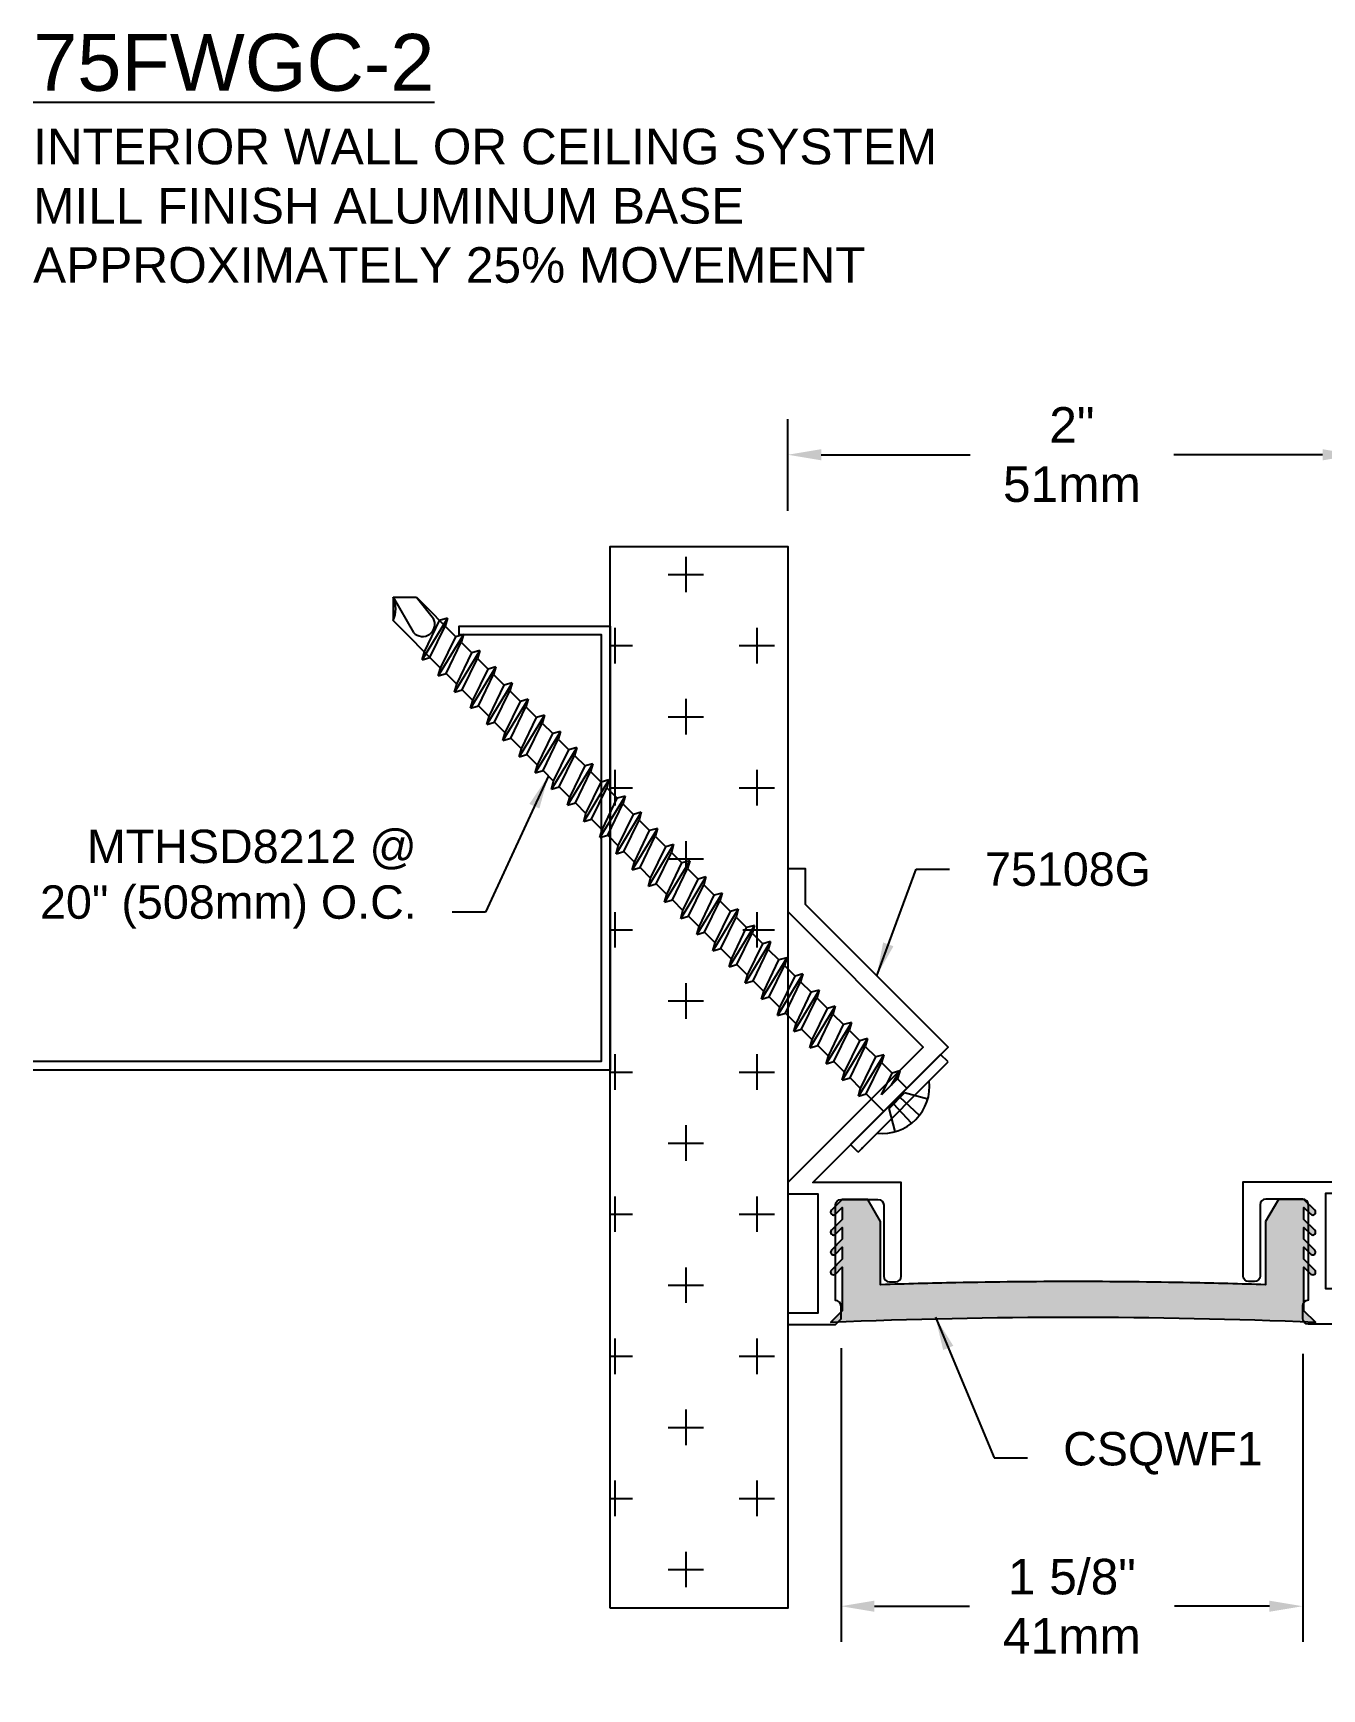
# Model space of a CAD drawing. Header units: inches. Extents: x -1.48 to 6.69, y 1.83 to 7.65.
# Drawn here: x -1.48 to 3.05, y 1.83 to 7.65 of the extents above; entities that cross this region are included whole.
import ezdxf

# ---------------------------------------------------------------- set-up
doc = ezdxf.new("R2010")
doc.units = ezdxf.units.IN
doc.header["$MEASUREMENT"] = 0
doc.linetypes.add('HIDDEN2', pattern=[0.1875, 0.125, -0.0625])
for name, color, linetype in [('Anchors', 4, 'Continuous'), ('Conditions', 1, 'Continuous'), ('Dimensions', 3, 'Continuous'), ('Fillers', 2, 'Continuous'), ('Metals', 7, 'Continuous'), ('Text', 2, 'Continuous')]:
    doc.layers.add(name, color=color, linetype=linetype)
doc.styles.add('arial', font='arial.ttf')
doc.dimstyles.new('ARIAL', dxfattribs={"dimtxt": 0.125, "dimasz": 0.1175, "dimexe": 0.125, "dimexo": 0.125, "dimgap": 0.125, "dimtad": 0, "dimtih": 1, "dimtoh": 1, "dimdec": 4, "dimzin": 0, "dimdsep": 46, "dimlunit": 4, "dimtxsty": 'arial', "dimcen": 0.09, "dimadec": 0, "dimazin": 0, "dimtfac": 1, "dimtdec": 4, "dimtofl": 0, "dimtmove": 0, "dimatfit": 3, "dimfxl": 0, "dimfrac": 2, "dimtolj": 1, "dimtzin": 0, "dimarcsym": 0})

# ---------------------------------------------------------------- blocks, each defined once
blk = doc.blocks.new('75104G')
blk.add_lwpolyline([(0.6422602981939534, 0.3213716220075042, -0.4136246295348929), (0.6112603608878402, 0.2904339679588404), (0.4742155642226038, 0.2904339679588475, -0.4142135623730951), (0.4542155642226078, 0.3104339679588435), (0.4542155642226078, 0.3554339679588523, -0.4142135623726788), (0.4742155642226038, 0.3754339679588554), (0.4742155642225967, 0.7104339679588421, 0.4142135623730951), (0.4542155642226007, 0.7304339679588381), (0.3242155642226123, 0.7304339679588452, 0.4142135623730991), (0.3042155642226163, 0.7104339679588421), (0.3042155642226163, 0.4604339679588492, -0.4142135623730951), (0.2842155642226132, 0.4404339679588531), (0.2642155642226172, 0.4404339679588531, -0.4142135623730951), (0.244215564222614, 0.4604339679588492), (0.244215564222614, 0.7904339679588546), (0.6417155663080649, 0.790433967958819), (0.6417155663080649, 0.7504339679588199), (0.534215564222599, 0.7504339679588199), (0.534215564222599, 0.4154339679588475), (1.705260360887841, 0.4154339679588475), (1.705260360887841, 0.4145151777078979, -0.4051336089596326), (1.676193213927256, 0.3845296847953747), (1.66940283121604, 0.3843184350030384), (1.659699854204725, 0.3940214120143679), (1.649373770196156, 0.383695328005814), (1.609402831216052, 0.3824518262890138), (1.599699854204722, 0.3921548033003504), (1.589373770196168, 0.3818287192917964), (1.549402831216049, 0.3805852175749962), (1.53969985420472, 0.3902881945863257), (1.529373770196166, 0.3799621105777717), (1.489402831216047, 0.3787186088609786), (1.479699854204718, 0.3884215858723081), (1.469373770196164, 0.3780955018637542), (1.429402831216059, 0.3768520001469611), (1.41969985420473, 0.3865549771582906), (1.409373770196162, 0.3762288931497366), (1.369402831216057, 0.3749853914329364), (1.359699854204727, 0.384688368444273), (1.349373770196173, 0.3743622844357191), (1.309402831216055, 0.3731187827189189), (1.299699854204725, 0.3828217597302483), (1.289373770196171, 0.3724956757216944), (1.249402831216052, 0.3712521740049013), (1.239699854204723, 0.3809551510162308), (1.229373770196169, 0.3706290670076768), (1.179699854204735, 0.3690837042668562), (1.199699854204731, 0.3897155832422357), (1.099699854204736, 0.3866045687188731), (1.119699854204718, 0.3672170955528387), (1.05969985420473, 0.3653504868388211), (1.079699854204726, 0.3859823658142005), (0.9796998542047319, 0.3828713512908308), (0.9996998542047137, 0.3634838781247964), (0.9396998542047257, 0.3616172694107789), (0.9596998542047075, 0.3822491483861583), (0.8596998542047274, 0.3791381338627957), (0.8796998542047092, 0.3597506606967613), (0.8196998542047211, 0.3578840519827367), (0.8396998542047172, 0.3785159309581232), (0.7396998542047228, 0.3754049164347535), (0.7596998542047046, 0.3560174432687191), (0.6996998542047024, 0.3541508345547015), (0.7196998542046984, 0.374782713530081), (0.6196998542047041, 0.3716716990067113), (0.6396998542047001, 0.352284225840684, 0.9205922138407389)], format="xyb", close=True)
blk = doc.blocks.new('*D1')
at = {"layer": 'Defpoints', "color": 0}
for p in [(1.171782347277315, 6.168464674560077), (3.171782347277315, 5.891383064193008), (1.171782347277315, 5.845698787269306)]:
    blk.add_point(p, dxfattribs=at)
at = {"layer": 'Dimensions', "color": 0, "lineweight": -2}
for p, q in [((1.171782347277315, 5.970698787269306), (1.171782347277315, 6.293464674560077)), ((3.171782347277315, 6.016383064193008), (3.171782347277315, 6.293464674560077)), ((1.289282347277315, 6.168464674560077), (1.813451856144982, 6.168464674560077)), ((3.054282347277315, 6.168464674560077), (2.530112838409647, 6.168464674560077))]:
    blk.add_line(p, q, dxfattribs=at)
at = {"layer": 'Dimensions', "color": 0}
for points in [[(1.289282347277315, 6.188048007893411), (1.289282347277315, 6.148881341226744), (1.171782347277315, 6.168464674560077)], [(3.054282347277315, 6.188048007893411), (3.054282347277315, 6.148881341226744), (3.171782347277315, 6.168464674560077)]]:
    blk.add_solid(points, dxfattribs=at)
at = {"layer": 'Dimensions', "color": 0, "insert": (2.171782347277315, 6.168464674560077), "char_height": 0.125, "attachment_point": 5, "style": 'arial'}
blk.add_mtext('\\A1;2"\\P51mm', dxfattribs=at)
blk = doc.blocks.new('*D3')
at = {"layer": 'Defpoints', "color": 0}
for p in [(1.359282347277318, 3.151108121617984), (2.984282345191858, 3.130133064193004), (1.359282347277318, 2.117747338343207)]:
    blk.add_point(p, dxfattribs=at)
at = {"layer": 'Dimensions', "color": 0, "lineweight": -2}
for p, q in [((1.359282347277318, 3.026108121617984), (1.359282347277318, 1.992747338343207)), ((2.984282345191858, 3.005133064193004), (2.984282345191858, 1.992747338343207)), ((1.476782347277318, 2.117747338343207), (1.810936507216853, 2.117747338343207)), ((2.866782345191858, 2.117747338343207), (2.532628185252324, 2.117747338343207))]:
    blk.add_line(p, q, dxfattribs=at)
at = {"layer": 'Dimensions', "color": 0}
for points in [[(1.476782347277318, 2.137330671676541), (1.476782347277318, 2.098164005009874), (1.359282347277318, 2.117747338343207)], [(2.866782345191858, 2.137330671676541), (2.866782345191858, 2.098164005009874), (2.984282345191858, 2.117747338343207)]]:
    blk.add_solid(points, dxfattribs=at)
at = {"layer": 'Dimensions', "color": 0, "insert": (2.171782346234588, 2.117747338343207), "char_height": 0.125, "attachment_point": 5, "style": 'arial'}
blk.add_mtext('\\A1;1 5/8"\\P41mm', dxfattribs=at)
blk = doc.blocks.new('75108G')
blk.add_lwpolyline([(0.1675000000000111, 0.4200000000000017, -0.414213562373095), (0.1875000000000071, 0.4399999999999977), (0.3175000000000026, 0.4399999999999977, -0.414213562373095), (0.3374999999999986, 0.4200000000000017), (0.3374999999999986, 0.1700000000000088, 0.414213562373095), (0.3574999999999946, 0.1500000000000057), (0.3795000000000002, 0.1500000000000057, 0.414213562373095), (0.3994999999999962, 0.1700000000000088), (0.3994999999999962, 0.5000000000000142), (0.08768124086714124, 0.4999999999999858), (0.563957214129907, 0.9762759732627515), (0.06200000000000472, 1.478233187392661), (0.06200000000000472, 1.602996637293444), (0, 1.602996637293444), (0, 1.452551946525531), (0.4762759732627799, 0.9762759732627515), (0, 0.4999999999999716), (0, 0.4599999999999795), (0.1055000000000135, 0.4599999999999795), (0.1055000000000135, 0.03999999999999915), (0, 0.03999999999999915), (0, 0), (0.167500000000004, 0), (0.1680000000000064, 0), (0.1875000000000071, 0.02000000000000313), (0.1875000000000071, 0.06500000000001194, 0.4142135623726788), (0.1675000000000111, 0.08500000000000796)], format="xyb", close=True)
blk = doc.blocks.new('MTHSD8212')
at = {"linetype": 'HIDDEN2'}
for p, q in [((-0.08069828359916187, 0.07903498743606008), (-0.03820520000000016, 0.005999999999999339)), ((-0.01924432736121062, 0.09887933178470387), (-0.01594512279393356, 0.005999999999999339)), ((0.0192443273612124, 0.09887933178470387), (0.01594512279393356, 0.005999999999999339)), ((0.08069828359916187, 0.07903498743606008), (0.03820520000000016, 0.005999999999999339)), ((0.03820520000000016, 0.005999999999999339), (-0.03820520000000016, 0.005999999999999339))]:
    blk.add_line(p, q, dxfattribs=at)
for p, q in [((-0.2240000000000002, 0.03749999999999964), (-0.2240000000000002, 0)), ((0.2240000000000002, 0.03750000000000053), (-0.2240000000000002, 0.03750000000000053)), ((-0.2240000000000002, 0), (0.2240000000000002, 0)), ((-0.05638334697859726, -0.04668305602962075), (-0.05638334697859815, 0)), ((0.05943134486735957, -0.08689623432419413), (0.05943134486735602, 8.881784197001252e-16)), ((0.2240000000000002, 0.03750000000000053), (0.2240000000000002, 0)), ((-0.08147600105561992, -0.06057333121475317), (-0.02413694509138864, -0.04668305602961897)), ((-0.08147600105561992, -0.06057333121475228), (-0.05638334697859992, -0.04668305602962075)), ((-0.05638334697859815, -0.04668305602962075), (0.02362514816882033, -0.0466830560296172)), ((0.02362514816882033, -0.0466830560296172), (-0.05638334697859992, -0.07446360639988558)), ((-0.08147600105561992, -0.06057333121475317), (-0.05638334697859992, -0.07446360639988558)), ((-0.08147600105561903, -0.1409996878039008), (0.08452399894437956, -0.1007865095093265)), ((-0.05638334697859726, -0.1271094126187675), (-0.05638334697859726, -0.07446360639988558)), ((0.05943134486735957, -0.08689623432419413), (-0.05638334697859904, -0.1271094126187684)), ((0.05943134486735957, -0.114676784694459), (-0.05638334697859904, -0.1548899629890332)), ((0.08452399894437956, -0.1007865095093265), (0.05943134486735957, -0.08689623432419413)), ((0.08452399894437956, -0.1007865095093274), (0.05943134486735957, -0.114676784694459)), ((0.05943134486736046, -0.1673225909133418), (0.05943134486736046, -0.114676784694459)), ((-0.08147600105561903, -0.1409996878039008), (-0.05638334697859904, -0.1271094126187684)), ((-0.08147600105561903, -0.1409996878039008), (-0.05638334697859904, -0.1548899629890332)), ((-0.05638334697859726, -0.2075357692079161), (-0.05638334697859637, -0.1548899629890323)), ((0.05943134486736046, -0.1673225909133427), (-0.05638334697859815, -0.2075357692079161)), ((0.08452399894438045, -0.1812128660984742), (0.05943134486736046, -0.1673225909133427)), ((-0.08147600105561814, -0.2214260443930485), (0.08452399894438045, -0.1812128660984742)), ((-0.08147600105561814, -0.2214260443930476), (-0.05638334697859815, -0.2075357692079161)), ((-0.08147600105561814, -0.2214260443930485), (-0.05638334697859815, -0.2353163195781809)), ((0.05943134486736046, -0.1951031412836075), (-0.05638334697859815, -0.2353163195781809)), ((0.08452399894438045, -0.1812128660984742), (0.05943134486736046, -0.1951031412836075)), ((0.05943134486736135, -0.2477489475024894), (0.05943134486736135, -0.1951031412836066)), ((-0.08147600105561725, -0.3018524009821961), (0.08452399894438134, -0.2616392226876219)), ((-0.08147600105561725, -0.3018524009821961), (-0.05638334697859726, -0.2879621257970637)), ((-0.05638334697859726, -0.2879621257970637), (-0.05638334697859815, -0.2353163195781809)), ((0.05943134486736135, -0.2477489475024894), (-0.05638334697859726, -0.2879621257970637)), ((0.05943134486736135, -0.2755294978727543), (-0.05638334697859726, -0.3157426761673285)), ((0.08452399894438134, -0.2616392226876219), (0.05943134486736135, -0.2477489475024894)), ((0.08452399894438134, -0.2616392226876227), (0.05943134486736135, -0.2755294978727543)), ((0.05943134486736223, -0.3281753040916371), (0.05943134486736223, -0.2755294978727543)), ((-0.08147600105561725, -0.3018524009821961), (-0.05638334697859726, -0.3157426761673285)), ((-0.08147600105561636, -0.3822787575713438), (0.08452399894438223, -0.3420655792767695)), ((-0.05638334697859726, -0.3683884823862114), (-0.05638334697859637, -0.3157426761673285)), ((0.05943134486736223, -0.328175304091638), (-0.05638334697859637, -0.3683884823862114)), ((0.08452399894438223, -0.3420655792767695), (0.05943134486736223, -0.328175304091638)), ((0.08452399894438223, -0.3420655792767695), (0.05943134486736223, -0.3559558544619028)), ((-0.08147600105561636, -0.3822787575713429), (-0.05638334697859637, -0.3683884823862114)), ((-0.08147600105561636, -0.3822787575713438), (-0.05638334697859637, -0.3961690327564762)), ((0.05943134486736223, -0.3559558544619028), (-0.05638334697859637, -0.3961690327564762)), ((-0.05638334697859637, -0.4488148389753581), (-0.05638334697859637, -0.3961690327564762)), ((0.05943134486736312, -0.4086016606807847), (0.05943134486736312, -0.3559558544619019)), ((-0.08147600105561548, -0.4627051141604914), (0.08452399894438312, -0.4224919358659172)), ((-0.08147600105561548, -0.4627051141604914), (-0.05638334697859548, -0.448814838975359)), ((-0.08147600105561548, -0.4627051141604914), (-0.05638334697859548, -0.4765953893456238)), ((0.05943134486736312, -0.4086016606807847), (-0.05638334697859548, -0.448814838975359)), ((0.05943134486736312, -0.4363822110510496), (-0.05638334697859548, -0.4765953893456238)), ((0.08452399894438312, -0.4224919358659172), (0.05943134486736312, -0.4086016606807847)), ((0.08452399894438312, -0.422491935865918), (0.05943134486736312, -0.4363822110510496)), ((0.05943134486736401, -0.4890280172699324), (0.05943134486736401, -0.4363822110510496)), ((-0.08147600105561459, -0.5431314707496391), (0.084523998944384, -0.5029182924550648)), ((-0.05638334697859548, -0.5292411955645067), (-0.05638334697859548, -0.4765953893456238)), ((0.05943134486736401, -0.4890280172699333), (-0.0563833469785946, -0.5292411955645067)), ((0.05943134486736401, -0.5168085676401981), (-0.0563833469785946, -0.5570217459347715)), ((0.084523998944384, -0.5029182924550648), (0.05943134486736401, -0.4890280172699333)), ((0.084523998944384, -0.5029182924550648), (0.05943134486736401, -0.5168085676401981)), ((0.0594313448673649, -0.56945437385908), (0.0594313448673649, -0.5168085676401972)), ((-0.08147600105561459, -0.5431314707496382), (-0.0563833469785946, -0.5292411955645067)), ((-0.08147600105561459, -0.5431314707496391), (-0.0563833469785946, -0.5570217459347715)), ((-0.0563833469785946, -0.6096675521536534), (-0.0563833469785946, -0.5570217459347715)), ((0.0594313448673649, -0.56945437385908), (-0.05638334697859371, -0.6096675521536543)), ((0.08452399894438489, -0.5833446490442125), (0.0594313448673649, -0.56945437385908)), ((-0.0814760010556137, -0.6235578273387867), (0.08452399894438489, -0.5833446490442125)), ((-0.0814760010556137, -0.6235578273387867), (-0.05638334697859371, -0.6096675521536543)), ((-0.0814760010556137, -0.6235578273387867), (-0.05638334697859371, -0.6374481025239191)), ((0.0594313448673649, -0.5972349242293449), (-0.05638334697859371, -0.6374481025239191)), ((-0.05638334697859371, -0.690093908742802), (-0.05638334697859371, -0.6374481025239191)), ((0.08452399894438489, -0.5833446490442133), (0.0594313448673649, -0.5972349242293449)), ((0.05943134486736579, -0.6498807304482277), (0.05943134486736579, -0.5972349242293449)), ((-0.08147600105561281, -0.7039841839279344), (0.08452399894438578, -0.6637710056333601)), ((-0.08147600105561281, -0.7039841839279335), (-0.05638334697859282, -0.690093908742802)), ((0.05943134486736579, -0.6498807304482286), (-0.05638334697859282, -0.690093908742802)), ((0.05943134486736579, -0.6776612808184934), (-0.05638334697859282, -0.7178744591130668)), ((0.08452399894438578, -0.6637710056333601), (0.05943134486736579, -0.6498807304482286)), ((0.08452399894438578, -0.6637710056333601), (0.05943134486736579, -0.6776612808184934)), ((0.05943134486736668, -0.7303070870373753), (0.05943134486736668, -0.6776612808184925)), ((-0.08147600105561281, -0.7039841839279344), (-0.05638334697859282, -0.7178744591130668)), ((-0.08147600105561192, -0.784410540517082), (0.08452399894438667, -0.7441973622225078)), ((-0.05638334697859282, -0.7705202653319487), (-0.05638334697859282, -0.7178744591130668)), ((0.05943134486736668, -0.7303070870373753), (-0.05638334697859193, -0.7705202653319496)), ((0.08452399894438667, -0.7441973622225078), (0.05943134486736668, -0.7303070870373753)), ((0.08452399894438667, -0.7441973622225087), (0.05943134486736668, -0.7580876374076402)), ((-0.08147600105561192, -0.784410540517082), (-0.05638334697859193, -0.7705202653319496)), ((-0.08147600105561192, -0.784410540517082), (-0.05638334697859193, -0.7983008157022145)), ((0.05943134486736668, -0.7580876374076402), (-0.05638334697859193, -0.7983008157022145)), ((-0.05638334697859193, -0.8509466219210973), (-0.05638334697859193, -0.7983008157022145)), ((0.05943134486736756, -0.8107334436265239), (-0.05638334697859104, -0.8509466219210973)), ((0.05943134486736756, -0.810733443626523), (0.05943134486736756, -0.7580876374076402)), ((0.08452399894438756, -0.8246237188116554), (0.05943134486736756, -0.8107334436265239)), ((-0.08147600105561104, -0.8648368971062297), (0.08452399894438756, -0.8246237188116554)), ((-0.08147600105561104, -0.8648368971062288), (-0.05638334697859104, -0.8509466219210973)), ((-0.08147600105561104, -0.8648368971062297), (-0.05638334697859104, -0.8787271722913621)), ((0.05943134486736756, -0.8385139939967887), (-0.05638334697859104, -0.8787271722913621)), ((0.08452399894438756, -0.8246237188116554), (0.05943134486736756, -0.8385139939967887)), ((0.05943134486736845, -0.8911598002156706), (0.05943134486736845, -0.8385139939967878)), ((-0.08147600105561104, -0.9452632536953773), (0.08452399894438756, -0.9050500754008031)), ((-0.08147600105561104, -0.9452632536953764), (-0.05638334697859104, -0.931372978510244)), ((-0.05638334697859104, -0.931372978510244), (-0.05638334697859104, -0.8787271722913621)), ((0.05943134486736756, -0.8911598002156706), (-0.05638334697859104, -0.931372978510244)), ((0.05943134486736756, -0.9189403505859355), (-0.05638334697859104, -0.9591535288805089)), ((0.08452399894438756, -0.9050500754008031), (0.05943134486736756, -0.8911598002156706)), ((0.08452399894438756, -0.9050500754008031), (0.05943134486736756, -0.9189403505859355)), ((0.05943134486736845, -0.9715861568048174), (0.05943134486736845, -0.9189403505859355)), ((-0.08147600105561104, -0.9452632536953773), (-0.05638334697859104, -0.9591535288805089)), ((-0.08147600105561104, -1.025689610284524), (0.08452399894438756, -0.9854764319899507)), ((-0.05638334697859104, -1.011799335099392), (-0.05638334697859104, -0.9591535288805089)), ((0.05943134486736756, -0.9715861568048183), (-0.05638334697859104, -1.011799335099392)), ((0.08452399894438756, -0.9854764319899507), (0.05943134486736756, -0.9715861568048183)), ((0.08452399894438756, -0.9854764319899507), (0.05943134486736756, -0.9993667071750831)), ((-0.08147600105561104, -1.025689610284524), (-0.05638334697859104, -1.011799335099392)), ((-0.08147600105561104, -1.025689610284524), (-0.05638334697859104, -1.039579885469657)), ((0.05943134486736756, -0.9993667071750831), (-0.05638334697859104, -1.039579885469657)), ((-0.05638334697859104, -1.092225691688539), (-0.05638334697859104, -1.039579885469657)), ((0.05943134486736845, -1.052012513393965), (0.05943134486736845, -0.9993667071750822)), ((-0.08147600105561104, -1.106115966873672), (0.08452399894438756, -1.065902788579097)), ((-0.08147600105561104, -1.106115966873671), (-0.05638334697859104, -1.092225691688539)), ((-0.08147600105561104, -1.106115966873672), (-0.05638334697859104, -1.120006242058804)), ((0.05943134486736756, -1.052012513393966), (-0.05638334697859104, -1.092225691688539)), ((0.05943134486736756, -1.07979306376423), (-0.05638334697859104, -1.120006242058804)), ((0.08452399894438756, -1.065902788579097), (0.05943134486736756, -1.052012513393966)), ((0.08452399894438756, -1.065902788579098), (0.05943134486736756, -1.07979306376423)), ((0.05943134486736845, -1.132438869983113), (0.05943134486736845, -1.07979306376423)), ((-0.08147600105561104, -1.186542323462819), (0.08452399894438756, -1.146329145168245)), ((-0.05638334697859104, -1.172652048277686), (-0.05638334697859104, -1.120006242058804)), ((0.05943134486736756, -1.132438869983113), (-0.05638334697859104, -1.172652048277686)), ((0.05943134486736756, -1.160219420353378), (-0.05638334697859104, -1.200432598647951)), ((0.08452399894438756, -1.146329145168245), (0.05943134486736756, -1.132438869983113)), ((0.08452399894438756, -1.146329145168245), (0.05943134486736756, -1.160219420353378)), ((0.05943134486736845, -1.212865226572259), (0.05943134486736845, -1.160219420353378)), ((-0.08147600105561104, -1.186542323462819), (-0.05638334697859104, -1.172652048277686)), ((-0.08147600105561104, -1.186542323462819), (-0.05638334697859104, -1.200432598647951)), ((-0.05638334697859104, -1.253078404866834), (-0.05638334697859104, -1.200432598647951)), ((0.05943134486736756, -1.21286522657226), (-0.05638334697859104, -1.253078404866834)), ((0.08452399894438756, -1.226755501757393), (0.05943134486736756, -1.21286522657226)), ((-0.08147600105561104, -1.266968680051966), (0.08452399894438756, -1.226755501757393)), ((-0.08147600105561104, -1.266968680051966), (-0.05638334697859104, -1.253078404866834)), ((-0.08147600105561104, -1.266968680051966), (-0.05638334697859104, -1.280858955237099)), ((0.05943134486736756, -1.240645776942525), (-0.05638334697859104, -1.280858955237099)), ((-0.05638334697859104, -1.333504761455981), (-0.05638334697859104, -1.280858955237099)), ((0.08452399894438756, -1.226755501757393), (0.05943134486736756, -1.240645776942525)), ((0.05943134486736845, -1.293291583161407), (0.05943134486736845, -1.240645776942524)), ((-0.08147600105561104, -1.347395036641114), (0.08452399894438756, -1.30718185834654)), ((-0.08147600105561104, -1.347395036641113), (-0.05638334697859104, -1.333504761455981)), ((0.05943134486736756, -1.293291583161408), (-0.05638334697859104, -1.333504761455981)), ((0.05943134486736756, -1.321072133531673), (-0.05638334697859104, -1.361285311826246)), ((0.08452399894438756, -1.30718185834654), (0.05943134486736756, -1.293291583161408)), ((0.08452399894438756, -1.30718185834654), (0.05943134486736756, -1.321072133531673)), ((0.05943134486736845, -1.373717939750555), (0.05943134486736845, -1.321072133531672)), ((-0.08147600105561104, -1.347395036641114), (-0.05638334697859104, -1.361285311826246)), ((-0.08147600105561104, -1.427821393230261), (0.08452399894438756, -1.387608214935687)), ((-0.05638334697859104, -1.413931118045128), (-0.05638334697859104, -1.361285311826246)), ((0.05943134486736756, -1.373717939750555), (-0.05638334697859104, -1.413931118045128)), ((0.08452399894438756, -1.387608214935687), (0.05943134486736756, -1.373717939750555)), ((0.08452399894438756, -1.387608214935688), (0.05943134486736756, -1.40149849012082)), ((-0.08147600105561104, -1.427821393230261), (-0.05638334697859104, -1.413931118045128)), ((-0.08147600105561104, -1.427821393230261), (-0.05638334697859104, -1.441711668415393)), ((0.05943134486736756, -1.40149849012082), (-0.05638334697859104, -1.441711668415393)), ((-0.05638334697859104, -1.494357474634276), (-0.05638334697859104, -1.441711668415393)), ((0.05943134486736756, -1.454144296339702), (-0.05638334697859104, -1.494357474634276)), ((0.05943134486736845, -1.454144296339702), (0.05943134486736845, -1.40149849012082)), ((0.08452399894438756, -1.468034571524835), (0.05943134486736756, -1.454144296339702)), ((-0.08147600105561104, -1.508247749819408), (0.08452399894438756, -1.468034571524835)), ((-0.08147600105561104, -1.508247749819408), (-0.05638334697859104, -1.494357474634276)), ((-0.08147600105561104, -1.508247749819408), (-0.05638334697859104, -1.522138025004541)), ((0.05943134486736756, -1.481924846709967), (-0.05638334697859104, -1.522138025004541)), ((0.08452399894438756, -1.468034571524835), (0.05943134486736756, -1.481924846709967)), ((0.05943134486736845, -1.534570652928849), (0.05943134486736845, -1.481924846709966)), ((-0.08147600105561104, -1.588674106408556), (0.08452399894438756, -1.548460928113982)), ((-0.05638334697859104, -1.574783831223423), (-0.05638334697859104, -1.522138025004541)), ((0.05943134486736756, -1.53457065292885), (-0.05638334697859104, -1.574783831223423)), ((0.05943134486736756, -1.562351203299115), (-0.05638334697859104, -1.602564381593688)), ((0.08452399894438756, -1.548460928113982), (0.05943134486736756, -1.53457065292885)), ((0.08452399894438756, -1.548460928113983), (0.05943134486736756, -1.562351203299115)), ((0.05943134486736845, -1.614997009517997), (0.05943134486736845, -1.562351203299114)), ((-0.08147600105561104, -1.588674106408556), (-0.05638334697859104, -1.574783831223423)), ((-0.08147600105561104, -1.588674106408556), (-0.05638334697859104, -1.602564381593688)), ((-0.08147600105561104, -1.669100462997704), (0.08452399894438756, -1.628887284703129)), ((-0.05638334697859104, -1.655210187812571), (-0.05638334697859104, -1.602564381593688)), ((0.05943134486736756, -1.614997009517997), (-0.05638334697859104, -1.655210187812571)), ((0.08452399894438756, -1.628887284703129), (0.05943134486736756, -1.614997009517997)), ((0.08452399894438756, -1.62888728470313), (0.05943134486736756, -1.642777559888262)), ((-0.08147600105561104, -1.669100462997703), (-0.05638334697859104, -1.655210187812571)), ((-0.08147600105561104, -1.669100462997704), (-0.05638334697859104, -1.682990738182835)), ((0.05943134486736756, -1.642777559888262), (-0.05638334697859104, -1.682990738182835)), ((-0.05638334697859104, -1.735636544401718), (-0.05638334697859104, -1.682990738182835)), ((0.05943134486736845, -1.695423366107144), (0.05943134486736845, -1.642777559888262)), ((-0.08147600105561104, -1.74952681958685), (0.08452399894438756, -1.709313641292277)), ((-0.08147600105561104, -1.74952681958685), (-0.05638334697859104, -1.735636544401718)), ((0.05943134486736756, -1.695423366107145), (-0.05638334697859104, -1.735636544401718)), ((0.05943134486736756, -1.723203916477409), (-0.05638334697859104, -1.763417094771983)), ((0.08452399894438756, -1.709313641292277), (0.05943134486736756, -1.695423366107145)), ((0.08452399894438756, -1.709313641292277), (0.05943134486736756, -1.723203916477409)), ((0.05943134486736845, -1.775849722696291), (0.05943134486736845, -1.723203916477408)), ((-0.08147600105561104, -1.74952681958685), (-0.05638334697859104, -1.763417094771983)), ((-0.08147600105561104, -1.829953176175998), (0.08452399894438756, -1.789739997881424)), ((-0.05638334697859104, -1.816062900990866), (-0.05638334697859104, -1.763417094771983)), ((0.05943134486736756, -1.775849722696292), (-0.05638334697859104, -1.816062900990866)), ((0.05943134486736756, -1.803630273066557), (-0.05638334697859104, -1.84384345136113)), ((0.08452399894438756, -1.789739997881424), (0.05943134486736756, -1.775849722696292)), ((0.08452399894438756, -1.789739997881425), (0.05943134486736756, -1.803630273066557)), ((0.05943134486736845, -1.856276079285439), (0.05943134486736845, -1.803630273066556)), ((-0.08147600105561104, -1.829953176175998), (-0.05638334697859104, -1.816062900990866)), ((-0.08147600105561104, -1.829953176175998), (-0.05638334697859104, -1.84384345136113)), ((-0.05638334697859104, -1.896489257580013), (-0.05638334697859104, -1.84384345136113)), ((0.05943134486736756, -1.856276079285439), (-0.05638334697859104, -1.896489257580013)), ((0.08452399894438756, -1.870166354470571), (0.05943134486736756, -1.856276079285439)), ((-0.08147600105561104, -1.910379532765146), (0.08452399894438756, -1.870166354470571)), ((-0.08147600105561104, -1.910379532765146), (-0.05638334697859104, -1.896489257580013)), ((-0.08147600105561104, -1.910379532765146), (-0.05638334697859104, -1.924269807950277)), ((0.05943134486736756, -1.884056629655704), (-0.05638334697859104, -1.924269807950277)), ((0.08452399894438756, -1.870166354470572), (0.05943134486736756, -1.884056629655704)), ((0.05943134486736845, -1.936702435874586), (0.05943134486736845, -1.884056629655704)), ((-0.08147600105561104, -1.990805889354292), (0.08452399894438756, -1.950592711059719)), ((-0.08147600105561104, -1.990805889354292), (-0.05638334697859104, -1.97691561416916)), ((-0.05638334697859104, -1.97691561416916), (-0.05638334697859104, -1.924269807950277)), ((0.05943134486736756, -1.936702435874587), (-0.05638334697859104, -1.97691561416916)), ((0.05943134486736756, -1.964482986244851), (-0.05638334697859104, -2.004696164539425)), ((0.08452399894438756, -1.950592711059719), (0.05943134486736756, -1.936702435874587)), ((0.08452399894438756, -1.950592711059719), (0.05943134486736756, -1.964482986244851)), ((0.05943134486736845, -2.017128792463733), (0.05943134486736845, -1.964482986244851)), ((-0.08147600105561104, -1.990805889354292), (-0.05638334697859104, -2.004696164539425)), ((-0.08147600105561104, -2.07123224594344), (0.08452399894438756, -2.031019067648866)), ((-0.05638334697859104, -2.057341970758308), (-0.05638334697859104, -2.004696164539425)), ((0.05943134486736756, -2.017128792463734), (-0.05638334697859104, -2.057341970758308)), ((0.08452399894438756, -2.031019067648866), (0.05943134486736756, -2.017128792463734)), ((0.08452399894438756, -2.031019067648867), (0.05943134486736756, -2.044909342833999)), ((-0.08147600105561104, -2.07123224594344), (-0.05638334697859104, -2.057341970758308)), ((-0.08147600105561104, -2.07123224594344), (-0.05638334697859104, -2.085122521128572)), ((0.05943134486736756, -2.044909342833999), (-0.05638334697859104, -2.085122521128572)), ((-0.05638334697859104, -2.137768327347455), (-0.05638334697859104, -2.085122521128572)), ((0.05943134486736845, -2.097555149052881), (0.05943134486736845, -2.044909342833998)), ((-0.08147600105561104, -2.151658602532588), (0.08452399894438756, -2.111445424238013)), ((-0.08147600105561104, -2.151658602532588), (-0.05638334697859104, -2.137768327347455)), ((-0.08147600105561104, -2.151658602532588), (-0.05638334697859104, -2.16554887771772)), ((0.05943134486736756, -2.097555149052881), (-0.05638334697859104, -2.137768327347455)), ((0.05943134486736756, -2.125335699423146), (-0.05638334697859104, -2.16554887771772)), ((0.08452399894438756, -2.111445424238013), (0.05943134486736756, -2.097555149052881)), ((0.08452399894438756, -2.111445424238014), (0.05943134486736756, -2.125335699423146)), ((0.05943134486736845, -2.177981505642029), (0.05943134486736845, -2.125335699423146)), ((-0.08147600105561104, -2.232084959121735), (0.08452399894438756, -2.191871780827161)), ((-0.05638334697859104, -2.218194683936603), (-0.05638334697859104, -2.16554887771772)), ((0.05943134486736756, -2.177981505642029), (-0.05638334697859104, -2.218194683936603)), ((0.05943134486736756, -2.205762056012293), (-0.05638334697859104, -2.245975234306867)), ((0.08452399894438756, -2.191871780827161), (0.05943134486736756, -2.177981505642029)), ((0.08452399894438756, -2.191871780827161), (0.05943134486736756, -2.205762056012293)), ((0.05943134486736756, -2.205762056012293), (0.05943134486736845, -2.442092654077019)), ((-0.08147600105561104, -2.232084959121734), (-0.05638334697859104, -2.218194683936603)), ((-0.08147600105561104, -2.232084959121735), (-0.05638334697859104, -2.245975234306867)), ((-0.05638334697859015, -2.442092654077021), (-0.05638334697859104, -2.245975234306867)), ((0.05943134486736756, -2.258407862231176), (-0.05638334697859104, -2.29862104052575)), ((0.08452399894438756, -2.272298137416308), (0.05943134486736756, -2.258407862231176)), ((-0.08147600105561104, -2.312511315710882), (0.08452399894438756, -2.272298137416308)), ((-0.08147600105561104, -2.312511315710882), (-0.05638334697859104, -2.29862104052575)), ((-0.08147600105561104, -2.312511315710882), (-0.05638334697859104, -2.326401590896015)), ((0.05943134486736756, -2.286188412601441), (-0.05638334697859104, -2.326401590896015)), ((0.08452399894438756, -2.272298137416309), (0.05943134486736756, -2.286188412601441)), ((-0.05638334697859015, -2.442092654077021), (-0.0464094225202718, -2.347040082786603)), ((0.001523998944390925, -2.499999999999992), (0.03825708717308451, -2.361117601030609)), ((0.001523998944389149, -2.499999999999998), (-0.05638334697859015, -2.442092654077021)), ((0.001523998944389149, -2.499999999999998), (0.05943134486736845, -2.442092654077019))]:
    blk.add_line(p, q)
for centre, radius, start, end in [((0, -0.06579395567867063), 0.1657939556786704, 38.53745203004755, 141.4625479699523), ((-0.005034757106423982, -2.359844092579922), 0.04331057151430046, 358.3150262060702, 162.8045350867057), ((0.08886613122169251, -2.529434786354322), 0.09216862111624899, 108.6241038001162, 161.37589619988)]:
    blk.add_arc(centre, radius, start, end)
blk.add_point((0.2040245310579145, 0.03750000000000053))
blk = doc.blocks.new('CSQWF1')
blk.add_hatch(color=256).paths.add_polyline_path([(1.669939525202659, 0.395181768304611), (1.709939525202927, 0.4351817683046075, -0.02104207689165158), (0.004939525203216832, 0.4351817683045827), (0.04493952520292499, 0.3951817683046105), (0.04493952520292499, 0.3535372332196487), (0.04493952520292621, 0.2418215044671188), (0.02101059301479591, 0.2657504366552561, 1), (0.006868457391066451, 0.2516083010315285), (0.04493952520292621, 0.2135372332196647), (0.04493952520292688, 0.171821504467131), (0.02101059301479546, 0.1957504366552677, 1), (0.00686845739106634, 0.1816083010315397), (0.04493952520292677, 0.1435372332196767), (0.04493952520292599, 0.1018215044671422), (0.02101059301479591, 0.125750436655279, 1), (0.006868457391066229, 0.1116083010315511), (0.0449395252029281, 0.07353723321968608), (0.04493952520292532, 0.03182150446716042), (0.02101059301479491, 0.05575043665529145, 1), (0.006868457391066229, 0.04160830103156288), (0.04493952520292543, 0.003537233219703284), (0.1349395252029105, 0.003537233219703173), (0.1799395252029032, 0.0814795195602897), (0.1799395252029032, 0.3035372332196591, 0.00325018354403547), (0.4449395252031434, 0.2964517582448667, 0.01011580920468053), (1.269939525203013, 0.2964517582448809, 0.00325018354403547), (1.534939525202959, 0.3035372332196626), (1.534939525202681, 0.08147951956028976), (1.579939525202674, 0.003537233219703229), (1.669939525202659, 0.003537233219703173), (1.708010593014518, 0.04160830103156277, 1), (1.693868457390789, 0.0557504366552915), (1.669939525202659, 0.03182150446716042), (1.669939525202656, 0.07353723321968592), (1.708010593014519, 0.1116083010315513, 1), (1.693868457390788, 0.1257504366552792), (1.669939525202659, 0.1018215044671423), (1.669939525202657, 0.1435372332196768), (1.708010593014519, 0.18160830103154, 1), (1.693868457390789, 0.1957504366552678), (1.669939525202657, 0.171821504467131), (1.669939525202658, 0.2135372332196646), (1.708010593014518, 0.2516083010315289, 1), (1.693868457390789, 0.2657504366552565), (1.669939525202658, 0.2418215044671188), (1.669939525202659, 0.3535372332196443)])
blk.add_lwpolyline([(1.708010593014518, 0.04160830103156288), (1.669939525202659, 0.003537233219703229), (1.579939525202674, 0.003537233219703229), (1.534939525202681, 0.08147951956028976), (1.534939525202959, 0.3035372332196604, -0.003250183544035468), (1.269939525203013, 0.2964517582448809, -0.01011580920468053), (0.4449395252031434, 0.2964517582448667, -0.003250183544035468), (0.1799395252029032, 0.3035372332196542), (0.1799395252029032, 0.08147951956028976), (0.1349395252029106, 0.003537233219703229), (0.04493952520292543, 0.003537233219703229), (0.006868457391066229, 0.04160830103156288, -0.999999999999999), (0.0210105930147948, 0.05575043665529156), (0.04493952520292543, 0.03182150446716048), (0.0449395252029281, 0.07353723321968608), (0.006868457391066007, 0.1116083010315513, -0.9999999999999832), (0.0210105930147948, 0.1257504366552802), (0.04493952520292588, 0.1018215044671422), (0.04493952520292677, 0.1435372332196767), (0.006868457391066229, 0.1816083010315398, -1.000000000000007), (0.02101059301479458, 0.1957504366552685), (0.04493952520292677, 0.171821504467131), (0.04493952520292632, 0.2135372332196646), (0.006868457391066229, 0.2516083010315286, -0.9999999999999752), (0.02101059301479458, 0.2657504366552574), (0.04493952520292632, 0.2418215044671188), (0.04493952520292499, 0.3535372332196487), (0.04493952520292499, 0.3951817683046106), (0.00493952520321006, 0.4351817683045875, 0.02104207689165173), (1.709939525202932, 0.4351817683046089), (1.669939525202659, 0.395181768304611), (1.669939525202659, 0.3535372332196443), (1.669939525202658, 0.2418215044671188), (1.69386845739079, 0.2657504366552574, -0.9999999999999613), (1.708010593014518, 0.2516083010315289), (1.669939525202658, 0.2135372332196646), (1.669939525202657, 0.171821504467131), (1.69386845739079, 0.1957504366552685, -0.999999999999993), (1.708010593014518, 0.1816083010315399), (1.669939525202657, 0.1435372332196767), (1.669939525202659, 0.1018215044671422), (1.693868457390789, 0.1257504366552802, -0.9999999999999775), (1.708010593014519, 0.1116083010315513), (1.669939525202656, 0.07353723321968608), (1.669939525202659, 0.03182150446716048), (1.693868457390789, 0.05575043665529156, -0.999999999999993)], format="xyb", close=True)

msp = doc.modelspace()

# ---------------------------------------------------------------- hatches: boundary and pattern name
at = {"layer": 'Conditions'}
h = msp.add_hatch(dxfattribs=at)
h.set_pattern_fill('CROSS', color=256, style=0)
h.set_pattern_definition([(0, (0, 7.496789276932105), (0.25, -0.25), [0.125, -0.375]), (270, (0.0625, 7.559289276932105), (-0.25, -0.25), [0.125, -0.375])])
h.paths.add_polyline_path([(6.171782347277314, 3.235133064193009), (3.828288426114461, 3.235133064193008), (3.824657395847514, 3.241783183544982), (3.824657395847515, 3.243011318854614), (3.848438398209383, 3.25617551686933), (3.824657395847517, 3.269339714884043), (3.824657395847517, 3.326344652187951), (3.848438398209383, 3.339508850202664), (3.824657395847518, 3.352673048217378), (3.824657395847518, 3.409677985521284), (3.848438398209383, 3.422842183535999), (3.824657395847517, 3.436006381550713), (3.824657395847517, 3.493011318854621), (3.848438398209384, 3.506175516869334), (3.824657395847517, 3.519339714884048), (3.824657395847518, 3.576344652187954), (3.848438398209384, 3.58950885020267), (3.824657395847518, 3.602673048217381), (3.824657395847517, 3.659677985521288), (3.848438398209385, 3.672842183536003), (3.824657395847518, 3.686006381550717), (3.824657395847518, 3.743011318854625), (3.848438398209384, 3.756175516869336), (3.824657395847517, 3.769339714884053), (3.824657395847517, 3.826344652187959), (3.848438398209384, 3.839508850202673), (3.824657395847517, 3.852673048217387), (3.824657395847518, 3.860133064193008), (4.734282347277315, 3.860133064193008), (6.171782347277315, 3.860133064193008)])
h.paths.add_polyline_path([(3.699657395847515, 3.477361945205157), (3.676438398209382, 3.464508850202667), (3.699657395847515, 3.451655755200172), (3.699657395847515, 3.394028611871823), (3.676438398209382, 3.381175516869331), (3.699657395847515, 3.368322421866839), (3.699657395847515, 3.310695278538488), (3.676438398209382, 3.297842183535996), (3.699657395847516, 3.284989088533504), (3.699657395847515, 3.241783183544973), (3.696026365580573, 3.235133064193008), (3.171782347277315, 3.235133064193008), (3.171782347277315, 3.860133064193008), (3.699657395847516, 3.860133064193008), (3.699657395847515, 3.810695278538497), (3.676438398209382, 3.797842183536005), (3.699657395847515, 3.784989088533512), (3.699657395847516, 3.727361945205162), (3.676438398209382, 3.71450885020267), (3.699657395847515, 3.701655755200179), (3.699657395847516, 3.644028611871827), (3.676438398209382, 3.631175516869336), (3.699657395847515, 3.618322421866845), (3.699657395847516, 3.560695278538493), (3.676438398209382, 3.547842183536002), (3.699657395847515, 3.534989088533509)])
h.paths.add_polyline_path([(1.171782347277314, 2.110483066867012), (0.5467823472773157, 2.110483066867012), (0.5467823472773151, 4.66265660219285), (0.6001069117319643, 4.6093320377382), (0.5868595582159188, 4.563232843092976), (0.6329587528611444, 4.576480196609019), (0.695214958694687, 4.514223990775475), (0.6819676051786416, 4.468124796130251), (0.7280667998238665, 4.481372149646294), (0.7903230056574099, 4.41911594381275), (0.7770756521413639, 4.373016749167526), (0.8231748467865888, 4.386264102683571), (0.8854310526201324, 4.324007896850027), (0.8721836991040867, 4.277908702204801), (0.9182828937493117, 4.291156055720847), (0.9805390995828552, 4.228899849887302), (0.9672917460668096, 4.182800655242076), (1.013390940712035, 4.196048008758121), (1.075647146545578, 4.133791802924578), (1.062399793029532, 4.087692608279353), (1.108498987674757, 4.100939961795397), (1.170755193508301, 4.038683755961854), (1.157507839992255, 3.992584561316628), (1.171782347277314, 3.99668657320052)])
h.paths.add_polyline_path([(1.171782347277315, 4.320237056278742), (1.16504958383401, 4.31830228717573), (1.102793378000466, 4.380558493009275), (1.116040731516511, 4.426657687654497), (1.069941536871288, 4.413410334138455), (1.007685331037743, 4.475666539972), (1.020932684553788, 4.521765734617222), (0.9748334899085646, 4.50851838110118), (0.9125772840750207, 4.570774586934725), (0.925824637591066, 4.616873781579947), (0.8797254429458424, 4.603626428063903), (0.817469237112298, 4.665882633897448), (0.8307165906283429, 4.711981828542672), (0.78461739598312, 4.698734475026628), (0.722361190149575, 4.760990680860173), (0.7356085436656203, 4.807089875505397), (0.6895093490203966, 4.793842521989353), (0.6272531431868524, 4.856098727822898), (0.6405004967028975, 4.902197922468121), (0.594401302057675, 4.888950568952076), (0.546782347277315, 4.936569523732437), (0.5467823472773148, 5.845698787269306), (1.171782347277315, 5.845698787269306)])

# ---------------------------------------------------------------- linework, layer by layer
for points in [[(0.5467823472773157, 2.110483066867012), (0.5467823472773148, 5.845698787269306), (1.171782347277315, 5.845698787269306), (1.171782347277314, 2.110483066867012), (0.5467823472773157, 2.110483066867012)], [(-1.484467652722685, 4.034685132909695), (0.5155323472773148, 4.034685132909695), (0.5155323472773152, 5.534685132909695), (0.01553234727731523, 5.534685132909695), (0.01553234727731523, 5.565935132909695), (0.5467823472773152, 5.565935132909695), (0.5467823472773148, 4.003435132909695), (-1.484467652722685, 4.003435132909695)]]:
    msp.add_lwpolyline(points, dxfattribs=at)

# ---------------------------------------------------------------- block references
at = {"layer": 'Anchors', "rotation": 225}
msp.add_blockref('MTHSD8212', (1.551375438383218, 3.900519971856731), dxfattribs=at)
at = {"layer": 'Fillers', "xscale": -1, "rotation": 180}
msp.add_blockref('CSQWF1', (1.318653222261718, 3.552145354837698), dxfattribs=at)
at = {"layer": 'Metals'}
for name, p in [('75108G', (1.171782347277311, 3.108608121617976)), ('75104G', (2.53006678096925, 2.81969909623416))]:
    msp.add_blockref(name, p, dxfattribs=at)

# ---------------------------------------------------------------- texts
at = {"layer": 'Text', "insert": (-1.484467652722685, 7.64878737449601), "char_height": 0.2, "width": 4.25, "attachment_point": 1, "style": 'arial'}
msp.add_mtext('{\\L75FWGC-2\\P\\H0.625x;\\lINTERIOR WALL OR CEILING SYSTEM\\PMILL FINISH ALUMINUM BASE\\PAPPROXIMATELY 25% MOVEMENT}', dxfattribs=at)
at = {"layer": 'Text', "char_height": 0.1175, "style": 'arial'}
for s, insert, attachment_point in [('\\A1;MTHSD8212 @\\P20" (508mm) O.C.', (-0.1341385811801565, 4.500883557147061), 9), ('75108G', (1.865955553846586, 4.769524702723679), 1), ('CSQWF1', (2.141053512887856, 2.580772580733533), 7)]:
    msp.add_mtext(s, dxfattribs=dict(at, insert=insert, attachment_point=attachment_point))

# ---------------------------------------------------------------- dimensions: what is measured, and where the dimension line sits
at = {"layer": 'Dimensions'}
for base, p1, p2, text, picture, middle in [((1.171782347277315, 6.168464674560077), (3.171782347277315, 5.891383064193008), (1.171782347277315, 5.845698787269306), '<>\\P51mm', '*D1', (2.171782347277315, 6.168464674560077)), ((1.359282347277318, 2.117747338343207), (2.984282345191858, 3.130133064193004), (1.359282347277318, 3.151108121617984), '<>\\P41mm', '*D3', (2.171782346234588, 2.117747338343207))]:
    dim = msp.add_linear_dim(base=base, p1=p1, p2=p2, text=text, dimstyle='ARIAL', dxfattribs=at)
    dim.commit()
    dim.dimension.update_dxf_attribs({"geometry": picture, "text_midpoint": middle})

# ---------------------------------------------------------------- leaders
at = {"layer": 'Text'}
msp.add_leader([(0.3291188755451836, 5.038727920753261), (0.1083614188198435, 4.559633557147061), (-0.009138581180156535, 4.559633557147061)], dimstyle='ARIAL', dxfattribs=at)
at = {"layer": 'Text', "annotation_type": 0, "has_hookline": 1, "hookline_direction": 0}
for points, text_width in [([(1.484760954342267, 4.335862701945683), (1.623455553846586, 4.710774702723679), (1.740955553846586, 4.710774702723679)], 0.5660999317871759), ([(1.69115212640664, 3.134838593630538), (1.898553512887856, 2.639522580733533), (2.016053512887856, 2.639522580733533)], 0.6638830150068212)]:
    msp.add_leader(points, dimstyle='ARIAL', dxfattribs=dict(at, text_width=text_width))

doc.saveas('drawing.dxf')
